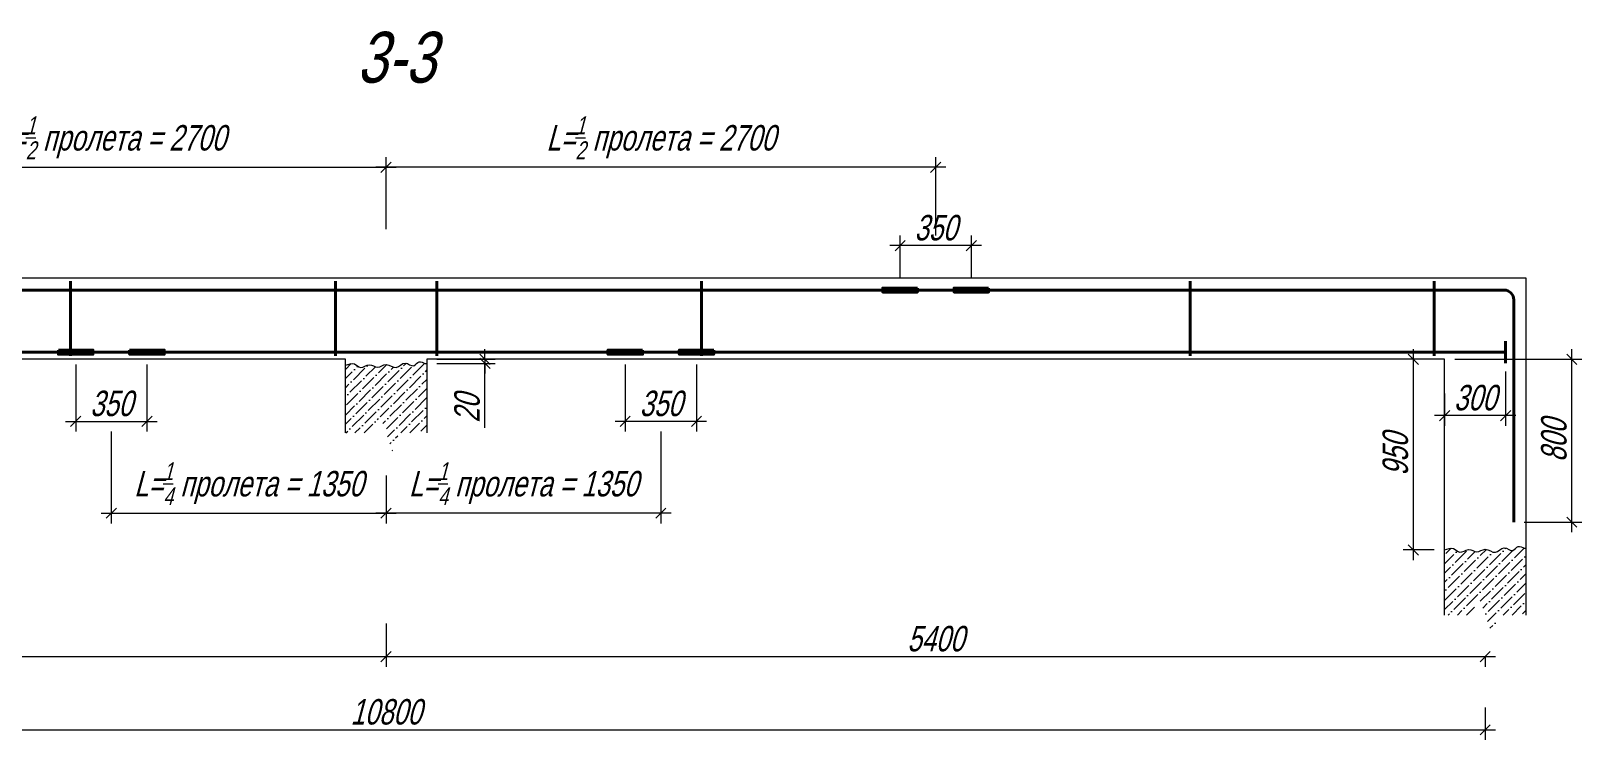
# Model space of a CAD drawing. Header units: millimetres. Extents: x 5929542 to 6152618, y 10240044 to 10382466.
# Drawn here: x 6138296 to 6145916, y 10270464 to 10273947 of the extents above; entities that cross this region are included whole.
import ezdxf

# ---------------------------------------------------------------- set-up
doc = ezdxf.new("R2010")
doc.units = ezdxf.units.MM
doc.header["$PDMODE"] = 35
doc.layers.get('Defpoints').update_dxf_attribs({"color": 253})
for name, color, linetype, lineweight in [('арматура', 7, 'Continuous', 40), ('Построения', 7, 'Continuous', 13), ('Размеры', 172, 'Continuous', 13), ('Текст', 134, 'Continuous', 13)]:
    doc.layers.add(name, color=color, linetype=linetype, lineweight=lineweight)
doc.styles.add('GOST 2.304', font='mipgost.ttf', dxfattribs={"width": 0.75, "oblique": 15})
doc.dimstyles.new('SPDS', dxfattribs={"dimtxt": 2.5, "dimasz": 1, "dimexe": 1, "dimexo": 1, "dimgap": 0.5, "dimtad": 1, "dimdec": 0, "dimrnd": 0.001, "dimtxsty": 'GOST 2.304', "dimblk": 'OBLIQUE', "dimcen": 2.5, "dimdle": 1, "dimclrd": 256, "dimclre": 256, "dimclrt": 256, "dimadec": 0, "dimazin": 2, "dimtfac": 0.75, "dimtdec": 0, "dimtmove": 1, "dimatfit": 3, "dimfxl": 1, "dimtolj": 1, "dimlwd": -1, "dimlwe": -1, "dimarcsym": 0})

# ---------------------------------------------------------------- blocks, each defined once
blk = doc.blocks.new('_Oblique')
at = {"color": 0, "linetype": 'ByBlock', "lineweight": -2}
blk.add_line((-0.5, -0.5), (0.5, 0.5), dxfattribs=at)
blk = doc.blocks.new('*D362')
at = {"layer": 'Defpoints', "color": 0, "ltscale": 100, "transparency": 16777216}
for p in [(6134639.6, 10270674.3), (6145440.3, 10270674.3), (6145440.3, 10270514.5)]:
    blk.add_point(p, dxfattribs=at)
at = {"layer": 'Размеры', "ltscale": 100, "transparency": 16777216}
for p, q in [((6134639.6, 10270624.3), (6134639.6, 10270464.5)), ((6145440.3, 10270624.3), (6145440.3, 10270464.5)), ((6134589.6, 10270514.5), (6145490.3, 10270514.5))]:
    blk.add_line(p, q, dxfattribs=at)
at = {"layer": 'Размеры', "ltscale": 100, "transparency": 16777216, "xscale": 50.00000000000001, "yscale": 50.00000000000001, "zscale": 50.00000000000001, "rotation": 180}
blk.add_blockref('_Oblique', (6134639.6, 10270514.5), dxfattribs=at)
at = {"layer": 'Размеры', "ltscale": 100, "transparency": 16777216, "xscale": 50.00000000000001, "yscale": 50.00000000000001, "zscale": 50.00000000000001}
blk.add_blockref('_Oblique', (6145440.3, 10270514.5), dxfattribs=at)
at = {"layer": 'Размеры', "ltscale": 100, "transparency": 16777216, "insert": (6140039.9, 10270602), "char_height": 125, "attachment_point": 5, "style": 'GOST 2.304'}
blk.add_mtext('\\A1;10800', dxfattribs=at)
blk = doc.blocks.new('*D363')
at = {"layer": 'Defpoints', "color": 0, "ltscale": 100, "transparency": 16777216}
for p in [(6134639.6, 10270998.6), (6140040.3, 10270998.6), (6140040.3, 10270874)]:
    blk.add_point(p, dxfattribs=at)
at = {"layer": 'Размеры', "ltscale": 100, "transparency": 16777216}
for p, q in [((6134639.6, 10270948.6), (6134639.6, 10270824)), ((6140040.3, 10270948.6), (6140040.3, 10270824)), ((6134589.6, 10270874), (6140090.3, 10270874))]:
    blk.add_line(p, q, dxfattribs=at)
at = {"layer": 'Размеры', "ltscale": 100, "transparency": 16777216, "xscale": 50.00000000000001, "yscale": 50.00000000000001, "zscale": 50.00000000000001, "rotation": 180}
blk.add_blockref('_Oblique', (6134639.6, 10270874), dxfattribs=at)
at = {"layer": 'Размеры', "ltscale": 100, "transparency": 16777216, "xscale": 50.00000000000001, "yscale": 50.00000000000001, "zscale": 50.00000000000001}
blk.add_blockref('_Oblique', (6140040.3, 10270874), dxfattribs=at)
at = {"layer": 'Размеры', "ltscale": 100, "transparency": 16777216, "insert": (6137339.9, 10270961.5), "char_height": 125, "attachment_point": 5, "style": 'GOST 2.304'}
blk.add_mtext('\\A1;5400', dxfattribs=at)
blk = doc.blocks.new('*D364')
at = {"layer": 'Defpoints', "color": 0, "ltscale": 100, "transparency": 16777216}
for p in [(6140040.3, 10271086), (6145440.3, 10270925.9), (6145440.3, 10270874)]:
    blk.add_point(p, dxfattribs=at)
at = {"layer": 'Размеры', "ltscale": 100, "transparency": 16777216}
for p, q in [((6140040.3, 10271036), (6140040.3, 10270824)), ((6145440.3, 10270875.9), (6145440.3, 10270824)), ((6139990.3, 10270874), (6145490.3, 10270874))]:
    blk.add_line(p, q, dxfattribs=at)
at = {"layer": 'Размеры', "ltscale": 100, "transparency": 16777216, "xscale": 50.00000000000001, "yscale": 50.00000000000001, "zscale": 50.00000000000001, "rotation": 180}
blk.add_blockref('_Oblique', (6140040.3, 10270874), dxfattribs=at)
at = {"layer": 'Размеры', "ltscale": 100, "transparency": 16777216, "xscale": 50.00000000000001, "yscale": 50.00000000000001, "zscale": 50.00000000000001}
blk.add_blockref('_Oblique', (6145440.3, 10270874), dxfattribs=at)
at = {"layer": 'Размеры', "ltscale": 100, "transparency": 16777216, "insert": (6142740.3, 10270961.5), "char_height": 125, "attachment_point": 5, "style": 'GOST 2.304'}
blk.add_mtext('\\A1;5400', dxfattribs=at)
blk = doc.blocks.new('*D365')
at = {"layer": 'Defpoints', "color": 0, "ltscale": 100, "transparency": 16777216}
for p in [(6140240.3, 10272334.7), (6140240.3, 10272314.7), (6140526.1, 10272314.7)]:
    blk.add_point(p, dxfattribs=at)
at = {"layer": 'Размеры', "ltscale": 100, "transparency": 16777216}
for p, q in [((6140290.3, 10272334.7), (6140576.1, 10272334.7)), ((6140526.1, 10272334.7), (6140526.1, 10272384.7)), ((6140526.1, 10272334.7), (6140526.1, 10272314.7)), ((6140526.1, 10272334.7), (6140526.1, 10272314.7)), ((6140290.3, 10272314.7), (6140576.1, 10272314.7)), ((6140526.1, 10272314.7), (6140526.1, 10272264.7)), ((6140526.1, 10271997.7), (6140526.1, 10272314.7))]:
    blk.add_line(p, q, dxfattribs=at)
at = {"layer": 'Размеры', "ltscale": 100, "transparency": 16777216, "xscale": 50.00000000000001, "yscale": 50.00000000000001, "zscale": 50.00000000000001}
for p, rotation in [((6140526.1, 10272334.7), 270), ((6140526.1, 10272314.7), 90)]:
    blk.add_blockref('_Oblique', p, dxfattribs=dict(at, rotation=rotation))
at = {"layer": 'Размеры', "ltscale": 100, "transparency": 16777216, "insert": (6140438.6, 10272093.1), "char_height": 125, "attachment_point": 5, "rotation": 90, "style": 'GOST 2.304'}
blk.add_mtext('\\A1;20', dxfattribs=at)
blk = doc.blocks.new('*D366')
at = {"layer": 'Defpoints', "color": 0, "ltscale": 100, "transparency": 16777216}
for p in [(6145240.3, 10272334.7), (6145086.8, 10271397.9), (6145240.3, 10271397.9)]:
    blk.add_point(p, dxfattribs=at)
at = {"layer": 'Размеры', "ltscale": 100, "transparency": 16777216}
for p, q in [((6145190.3, 10272334.7), (6145036.8, 10272334.7)), ((6145086.8, 10272384.7), (6145086.8, 10271347.9)), ((6145190.3, 10271397.9), (6145036.8, 10271397.9))]:
    blk.add_line(p, q, dxfattribs=at)
at = {"layer": 'Размеры', "ltscale": 100, "transparency": 16777216, "xscale": 50.00000000000001, "yscale": 50.00000000000001, "zscale": 50.00000000000001}
for p, rotation in [((6145086.8, 10272334.7), 90), ((6145086.8, 10271397.9), 270)]:
    blk.add_blockref('_Oblique', p, dxfattribs=dict(at, rotation=rotation))
at = {"layer": 'Размеры', "ltscale": 100, "transparency": 16777216, "insert": (6144999.3, 10271866.3), "char_height": 125, "attachment_point": 5, "rotation": 90, "style": 'GOST 2.304'}
blk.add_mtext('\\A1;950', dxfattribs=at)
blk = doc.blocks.new('*D369')
at = {"layer": 'Defpoints', "color": 0, "ltscale": 100, "transparency": 16777216}
for p in [(6140040.3, 10273277.8), (6137339.9, 10272892.9), (6140040.3, 10272923.2)]:
    blk.add_point(p, dxfattribs=at)
at = {"layer": 'Размеры', "ltscale": 100, "transparency": 16777216}
for p, q in [((6137339.9, 10272942.9), (6137339.9, 10273327.8)), ((6140040.3, 10272973.2), (6140040.3, 10273327.8)), ((6137289.9, 10273277.8), (6140090.3, 10273277.8))]:
    blk.add_line(p, q, dxfattribs=at)
at = {"layer": 'Размеры', "ltscale": 100, "transparency": 16777216, "xscale": 50.00000000000001, "yscale": 50.00000000000001, "zscale": 50.00000000000001, "rotation": 180}
blk.add_blockref('_Oblique', (6137339.9, 10273277.8), dxfattribs=at)
at = {"layer": 'Размеры', "ltscale": 100, "transparency": 16777216, "xscale": 50.00000000000001, "yscale": 50.00000000000001, "zscale": 50.00000000000001}
blk.add_blockref('_Oblique', (6140040.3, 10273277.8), dxfattribs=at)
at = {"layer": 'Размеры', "ltscale": 100, "transparency": 16777216, "insert": (6138690.1, 10273422.7), "char_height": 125, "attachment_point": 5, "style": 'GOST 2.304'}
blk.add_mtext('\\A1;\\A1;L={\\H0.7x;\\S1/2;} пролета = 2700', dxfattribs=at)
blk = doc.blocks.new('*D370')
at = {"layer": 'Defpoints', "color": 0, "ltscale": 100, "transparency": 16777216}
for p in [(6138515.3, 10272359.7), (6138865.3, 10272359.7), (6138865.3, 10272029.5)]:
    blk.add_point(p, dxfattribs=at)
at = {"layer": 'Размеры', "ltscale": 100, "transparency": 16777216}
for p, q in [((6138515.3, 10272309.7), (6138515.3, 10271979.5)), ((6138865.3, 10272309.7), (6138865.3, 10271979.5)), ((6138465.3, 10272029.5), (6138915.3, 10272029.5))]:
    blk.add_line(p, q, dxfattribs=at)
at = {"layer": 'Размеры', "ltscale": 100, "transparency": 16777216, "xscale": 50.00000000000001, "yscale": 50.00000000000001, "zscale": 50.00000000000001, "rotation": 180}
blk.add_blockref('_Oblique', (6138515.3, 10272029.5), dxfattribs=at)
at = {"layer": 'Размеры', "ltscale": 100, "transparency": 16777216, "xscale": 50.00000000000001, "yscale": 50.00000000000001, "zscale": 50.00000000000001}
blk.add_blockref('_Oblique', (6138865.3, 10272029.5), dxfattribs=at)
at = {"layer": 'Размеры', "ltscale": 100, "transparency": 16777216, "insert": (6138690.3, 10272117), "char_height": 125, "attachment_point": 5, "style": 'GOST 2.304'}
blk.add_mtext('\\A1;350', dxfattribs=at)
blk = doc.blocks.new('*D371')
at = {"layer": 'Defpoints', "color": 0, "ltscale": 50, "transparency": 16777216}
for p in [(6138690.3, 10272029.5), (6140040.3, 10271813.9), (6140040.3, 10271578.7)]:
    blk.add_point(p, dxfattribs=at)
at = {"layer": 'Размеры', "ltscale": 50, "transparency": 16777216}
for p, q in [((6138690.3, 10271979.5), (6138690.3, 10271528.7)), ((6140040.3, 10271763.9), (6140040.3, 10271528.7)), ((6138640.3, 10271578.7), (6140090.3, 10271578.7))]:
    blk.add_line(p, q, dxfattribs=at)
at = {"layer": 'Размеры', "ltscale": 50, "transparency": 16777216, "xscale": 50.00000000000001, "yscale": 50.00000000000001, "zscale": 50.00000000000001, "rotation": 180}
blk.add_blockref('_Oblique', (6138690.3, 10271578.7), dxfattribs=at)
at = {"layer": 'Размеры', "ltscale": 50, "transparency": 16777216, "xscale": 50.00000000000001, "yscale": 50.00000000000001, "zscale": 50.00000000000001}
blk.add_blockref('_Oblique', (6140040.3, 10271578.7), dxfattribs=at)
at = {"layer": 'Размеры', "ltscale": 50, "transparency": 16777216, "insert": (6139365.3, 10271723.6), "char_height": 125, "attachment_point": 5, "style": 'GOST 2.304'}
blk.add_mtext('\\A1;\\A1;L={\\H0.7x;\\S1/4;} пролета = 1350', dxfattribs=at)
blk = doc.blocks.new('*D372')
at = {"layer": 'Defpoints', "color": 0, "ltscale": 100, "transparency": 16777216}
for p in [(6142565.7, 10272892.9), (6142565.7, 10272684.7), (6142915.7, 10272684.7)]:
    blk.add_point(p, dxfattribs=at)
at = {"layer": 'Размеры', "ltscale": 100, "transparency": 16777216}
for p, q in [((6142565.7, 10272734.7), (6142565.7, 10272942.9)), ((6142915.7, 10272734.7), (6142915.7, 10272942.9)), ((6142965.7, 10272892.9), (6142515.7, 10272892.9))]:
    blk.add_line(p, q, dxfattribs=at)
at = {"layer": 'Размеры', "ltscale": 100, "transparency": 16777216, "xscale": 50.00000000000001, "yscale": 50.00000000000001, "zscale": 50.00000000000001, "rotation": 180}
blk.add_blockref('_Oblique', (6142565.7, 10272892.9), dxfattribs=at)
at = {"layer": 'Размеры', "ltscale": 100, "transparency": 16777216, "xscale": 50.00000000000001, "yscale": 50.00000000000001, "zscale": 50.00000000000001}
blk.add_blockref('_Oblique', (6142915.7, 10272892.9), dxfattribs=at)
at = {"layer": 'Размеры', "ltscale": 100, "transparency": 16777216, "insert": (6142740.7, 10272980.4), "char_height": 125, "attachment_point": 5, "style": 'GOST 2.304'}
blk.add_mtext('\\A1;350', dxfattribs=at)
blk = doc.blocks.new('*D373')
at = {"layer": 'Defpoints', "color": 0, "ltscale": 100, "transparency": 16777216}
for p in [(6140040.3, 10273277.8), (6140040.3, 10272923.2), (6142740.7, 10272892.9)]:
    blk.add_point(p, dxfattribs=at)
at = {"layer": 'Размеры', "ltscale": 100, "transparency": 16777216}
for p, q in [((6140040.3, 10272973.2), (6140040.3, 10273327.8)), ((6142740.7, 10272942.9), (6142740.7, 10273327.8)), ((6142790.7, 10273277.8), (6139990.3, 10273277.8))]:
    blk.add_line(p, q, dxfattribs=at)
at = {"layer": 'Размеры', "ltscale": 100, "transparency": 16777216, "xscale": 50.00000000000001, "yscale": 50.00000000000001, "zscale": 50.00000000000001, "rotation": 180}
blk.add_blockref('_Oblique', (6140040.3, 10273277.8), dxfattribs=at)
at = {"layer": 'Размеры', "ltscale": 100, "transparency": 16777216, "xscale": 50.00000000000001, "yscale": 50.00000000000001, "zscale": 50.00000000000001}
blk.add_blockref('_Oblique', (6142740.7, 10273277.8), dxfattribs=at)
at = {"layer": 'Размеры', "ltscale": 100, "transparency": 16777216, "insert": (6141390.5, 10273422.7), "char_height": 125, "attachment_point": 5, "style": 'GOST 2.304'}
blk.add_mtext('\\A1;\\A1;L={\\H0.7x;\\S1/2;} пролета = 2700', dxfattribs=at)
blk = doc.blocks.new('*D374')
at = {"layer": 'Defpoints', "color": 0, "ltscale": 100, "transparency": 16777216}
for p in [(6141215.3, 10272359.7), (6141565.3, 10272359.7), (6141215.3, 10272029.5)]:
    blk.add_point(p, dxfattribs=at)
at = {"layer": 'Размеры', "ltscale": 100, "transparency": 16777216}
for p, q in [((6141215.3, 10272309.7), (6141215.3, 10271979.5)), ((6141565.3, 10272309.7), (6141565.3, 10271979.5)), ((6141615.3, 10272029.5), (6141165.3, 10272029.5))]:
    blk.add_line(p, q, dxfattribs=at)
at = {"layer": 'Размеры', "ltscale": 100, "transparency": 16777216, "xscale": 50.00000000000001, "yscale": 50.00000000000001, "zscale": 50.00000000000001, "rotation": 180}
blk.add_blockref('_Oblique', (6141215.3, 10272029.5), dxfattribs=at)
at = {"layer": 'Размеры', "ltscale": 100, "transparency": 16777216, "xscale": 50.00000000000001, "yscale": 50.00000000000001, "zscale": 50.00000000000001}
blk.add_blockref('_Oblique', (6141565.3, 10272029.5), dxfattribs=at)
at = {"layer": 'Размеры', "ltscale": 100, "transparency": 16777216, "insert": (6141390.3, 10272117), "char_height": 125, "attachment_point": 5, "style": 'GOST 2.304'}
blk.add_mtext('\\A1;350', dxfattribs=at)
blk = doc.blocks.new('*D375')
at = {"layer": 'Defpoints', "color": 0, "ltscale": 50, "transparency": 16777216}
for p in [(6141390.3, 10272029.5), (6140040.3, 10271813.9), (6140040.3, 10271578.7)]:
    blk.add_point(p, dxfattribs=at)
at = {"layer": 'Размеры', "ltscale": 50, "transparency": 16777216}
for p, q in [((6141390.3, 10271979.5), (6141390.3, 10271528.7)), ((6140040.3, 10271763.9), (6140040.3, 10271528.7)), ((6141440.3, 10271578.7), (6139990.3, 10271578.7))]:
    blk.add_line(p, q, dxfattribs=at)
at = {"layer": 'Размеры', "ltscale": 50, "transparency": 16777216, "xscale": 50.00000000000001, "yscale": 50.00000000000001, "zscale": 50.00000000000001, "rotation": 180}
blk.add_blockref('_Oblique', (6140040.3, 10271578.7), dxfattribs=at)
at = {"layer": 'Размеры', "ltscale": 50, "transparency": 16777216, "xscale": 50.00000000000001, "yscale": 50.00000000000001, "zscale": 50.00000000000001}
blk.add_blockref('_Oblique', (6141390.3, 10271578.7), dxfattribs=at)
at = {"layer": 'Размеры', "ltscale": 50, "transparency": 16777216, "insert": (6140715.3, 10271723.6), "char_height": 125, "attachment_point": 5, "style": 'GOST 2.304'}
blk.add_mtext('\\A1;\\A1;L={\\H0.7x;\\S1/4;} пролета = 1350', dxfattribs=at)
blk = doc.blocks.new('*D651')
at = {"layer": 'Defpoints', "color": 0, "ltscale": 100, "transparency": 16777216}
for p in [(6145540.5, 10272324.7), (6145241, 10272216.1), (6145241, 10272058)]:
    blk.add_point(p, dxfattribs=at)
at = {"layer": 'Размеры', "ltscale": 100, "transparency": 16777216}
for p, q in [((6145540.5, 10272274.7), (6145540.5, 10272008)), ((6145241, 10272166.1), (6145241, 10272008)), ((6145590.5, 10272058), (6145191, 10272058))]:
    blk.add_line(p, q, dxfattribs=at)
at = {"layer": 'Размеры', "ltscale": 100, "transparency": 16777216, "xscale": 50.00000000000001, "yscale": 50.00000000000001, "zscale": 50.00000000000001, "rotation": 180}
blk.add_blockref('_Oblique', (6145241, 10272058), dxfattribs=at)
at = {"layer": 'Размеры', "ltscale": 100, "transparency": 16777216, "xscale": 50.00000000000001, "yscale": 50.00000000000001, "zscale": 50.00000000000001}
blk.add_blockref('_Oblique', (6145540.5, 10272058), dxfattribs=at)
at = {"layer": 'Размеры', "ltscale": 100, "transparency": 16777216, "insert": (6145390.8, 10272145.5), "char_height": 125, "attachment_point": 5, "style": 'GOST 2.304'}
blk.add_mtext('\\A1;300', dxfattribs=at)
blk = doc.blocks.new('*D652')
at = {"layer": 'Defpoints', "color": 0, "ltscale": 100, "transparency": 16777216}
for p in [(6145241, 10272334.7), (6145865.8, 10272334.7), (6145581, 10271534.7)]:
    blk.add_point(p, dxfattribs=at)
at = {"layer": 'Размеры', "ltscale": 100, "transparency": 16777216}
for p, q in [((6145291, 10272334.7), (6145915.8, 10272334.7)), ((6145865.8, 10271484.7), (6145865.8, 10272384.7)), ((6145631, 10271534.7), (6145915.8, 10271534.7))]:
    blk.add_line(p, q, dxfattribs=at)
at = {"layer": 'Размеры', "ltscale": 100, "transparency": 16777216, "xscale": 50.00000000000001, "yscale": 50.00000000000001, "zscale": 50.00000000000001}
for p, rotation in [((6145865.8, 10272334.7), 90), ((6145865.8, 10271534.7), 270)]:
    blk.add_blockref('_Oblique', p, dxfattribs=dict(at, rotation=rotation))
at = {"layer": 'Размеры', "ltscale": 100, "transparency": 16777216, "insert": (6145778.3, 10271934.7), "char_height": 125, "attachment_point": 5, "rotation": 90, "style": 'GOST 2.304'}
blk.add_mtext('\\A1;800', dxfattribs=at)

msp = doc.modelspace()

# ---------------------------------------------------------------- hatches: boundary and pattern name
at = {"layer": 'Построения', "ltscale": 100}
h = msp.add_hatch(dxfattribs=at)
h.set_pattern_fill('ANSI36', color=256, scale=10)
edge = h.paths.add_edge_path()
edge.add_spline(control_points=[(6140240.30169, 10272314.73049), (6140237.62383, 10272314.56097), (6140224.69928, 10272313.74275), (6140200.20677, 10272333.97527), (6140175.51994, 10272286.71098), (6140130.62514, 10272334.6851), (6140090.98573, 10272274.77585), (6140042.78734, 10272323.91357), (6139999.4855, 10272283.74541), (6139957.83375, 10272321.04434), (6139916.76744, 10272280.90129), (6139883.07775, 10272322.17441), (6139855.68292, 10272311.41399), (6139840.30169, 10272305.37239)], knot_values=[0, 0, 0, 0, 8.051882308, 38.8620404334, 71.2918146394, 115.7714588488, 164.6618514314, 217.0168316465, 260.3445665495, 302.0858480633, 348.0870173524, 383.0098753833, 427.7222138427, 427.7222138427, 427.7222138427, 427.7222138427], degree=3, periodic=0)
edge.add_line((6139840.30169, 10272305.37239), (6139840.30169, 10271972.82191))
edge.add_line((6139840.30169, 10271972.82191), (6139977.80169, 10271972.82191))
edge.add_line((6139977.80169, 10271972.82191), (6140009.05169, 10272060.32191))
edge.add_line((6140009.05169, 10272060.32191), (6140071.55169, 10271885.32191))
edge.add_line((6140071.55169, 10271885.32191), (6140102.80169, 10271972.82191))
edge.add_line((6140102.80169, 10271972.82191), (6140240.30169, 10271972.82191))
edge.add_line((6140240.30169, 10271972.82191), (6140240.30169, 10272314.73049))
h = msp.add_hatch(dxfattribs=at)
h.set_pattern_fill('ANSI36', color=256, scale=10)
h.set_pattern_definition([(45, (10800.704, 0), (16.83798023, 61.73926083), [79.375, -15.875, 0, -15.875])])
edge = h.paths.add_edge_path()
edge.add_spline(control_points=[(6145640.30169, 10271407.25807), (6145637.62383, 10271407.08854), (6145624.69928, 10271406.27033), (6145600.20677, 10271426.50284), (6145575.51994, 10271379.23855), (6145530.62514, 10271427.21267), (6145490.98573, 10271367.30342), (6145442.78734, 10271416.44114), (6145399.4855, 10271376.27298), (6145357.83375, 10271413.57191), (6145316.76744, 10271373.42886), (6145283.07775, 10271414.70199), (6145255.68292, 10271403.94156), (6145240.30169, 10271397.89996)], knot_values=[0, 0, 0, 0, 8.051882308, 38.8620404334, 71.2918146394, 115.7714588488, 164.6618514314, 217.0168316465, 260.3445665495, 302.0858480633, 348.0870173524, 383.0098753833, 427.7222138427, 427.7222138427, 427.7222138427, 427.7222138427], degree=3, periodic=0)
edge.add_line((6145240.30169, 10271397.89996), (6145240.30169, 10271078.10513))
edge.add_line((6145240.30169, 10271078.10513), (6145377.80169, 10271078.10513))
edge.add_line((6145377.80169, 10271078.10513), (6145409.05169, 10271165.60513))
edge.add_line((6145409.05169, 10271165.60513), (6145471.55169, 10270990.60513))
edge.add_line((6145471.55169, 10270990.60513), (6145502.80169, 10271078.10513))
edge.add_line((6145502.80169, 10271078.10513), (6145640.30169, 10271078.10513))
edge.add_line((6145640.30169, 10271078.10513), (6145640.30169, 10271407.25807))

# ---------------------------------------------------------------- linework, layer by layer
at = {"layer": 'арматура', "ltscale": 100}
for p, q in [((6138490.30169, 10272717.71537), (6138490.30169, 10272351.74561)), ((6139791.0053, 10272717.71537), (6139791.0053, 10272351.74561)), ((6140289.59807, 10272717.71537), (6140289.59807, 10272351.74561)), ((6141590.30169, 10272717.71537), (6141590.30169, 10272351.74561)), ((6143990.30169, 10272717.71537), (6143990.30169, 10272351.74561)), ((6145190.30169, 10272717.71537), (6145190.30169, 10272351.74561)), ((6145540.54685, 10272315.17335), (6145540.54685, 10272424.28763))]:
    msp.add_line(p, q, dxfattribs=at)
at = {"layer": 'арматура', "ltscale": 10}
for p, q in [((6145533.0053, 10272674.72799), (6134547.59807, 10272674.72799)), ((6145581.0053, 10272626.72799), (6145581.0053, 10271534.73049)), ((6145540.54685, 10272369.73049), (6134540.05653, 10272369.87915))]:
    msp.add_line(p, q, dxfattribs=at)
for points in [[(6142650.65349, 10272684.72799), (6142480.65349, 10272684.72799), (6142480.65349, 10272664.72799), (6142650.65349, 10272664.72799)], [(6143000.65349, 10272684.72799), (6142830.65349, 10272684.72799), (6142830.65349, 10272664.72799), (6143000.65349, 10272664.72799)], [(6138430.30169, 10272379.73049), (6138600.30169, 10272379.73049), (6138600.30169, 10272359.73049), (6138430.30169, 10272359.73049)], [(6138780.30169, 10272379.73049), (6138950.30169, 10272379.73049), (6138950.30169, 10272359.73049), (6138780.30169, 10272359.73049)], [(6141300.30169, 10272379.73049), (6141130.30169, 10272379.73049), (6141130.30169, 10272359.73049), (6141300.30169, 10272359.73049)], [(6141650.30169, 10272379.73049), (6141480.30169, 10272379.73049), (6141480.30169, 10272359.73049), (6141650.30169, 10272359.73049)]]:
    msp.add_lwpolyline(points, close=True, dxfattribs=at)
msp.add_arc((6145533.0053, 10272626.72799), 48, 0, 90, dxfattribs=at)
at = {"layer": 'Построения', "ltscale": 100}
for points in [[(6134839.59807, 10272734.73049), (6145640.30169, 10272734.73049), (6145640.30169, 10272334.73049)], [(6139840.30169, 10272734.73049), (6139840.30169, 10272734.73049), (6140240.30169, 10272734.73049)], [(6145240.30169, 10272734.73049), (6145240.30169, 10272734.73049), (6145640.30169, 10272734.73049)], [(6139840.30169, 10272334.73049), (6134839.59807, 10272334.73049)], [(6139840.30169, 10271972.82191), (6139840.30169, 10272334.73049)], [(6140240.30169, 10272334.73049), (6140240.30169, 10271972.82191)], [(6145240.30169, 10272334.73049), (6140240.30169, 10272334.73049)], [(6145240.30169, 10271078.10513), (6145240.30169, 10272334.73049)], [(6145640.30169, 10272334.73049), (6145640.30169, 10271078.10513)]]:
    msp.add_lwpolyline(points, dxfattribs=at)
for points in [[(6139840.30169, 10272305.37239), (6139884.54116, 10272311.85793), (6139914.80096, 10272294.42375), (6139958.84986, 10272307.68278), (6139998.92635, 10272296.0119), (6140040.30169, 10272308.8717), (6140090.47931, 10272293.93014), (6140133.99734, 10272316.21133), (6140176.53529, 10272303.21283), (6140202.48004, 10272322.66945), (6140232.24981, 10272314.73049), (6140240.30169, 10272314.73049)], [(6145240.30169, 10271397.89996), (6145284.54116, 10271404.38551), (6145314.80096, 10271386.95133), (6145358.84986, 10271400.21035), (6145398.92635, 10271388.53947), (6145440.30169, 10271401.39927), (6145490.47931, 10271386.45771), (6145533.99734, 10271408.73891), (6145576.53529, 10271395.7404), (6145602.48004, 10271415.19703), (6145632.24981, 10271407.25807), (6145640.30169, 10271407.25807)]]:
    msp.add_spline(points, degree=3, dxfattribs=at)

# ---------------------------------------------------------------- texts
at = {"layer": 'Текст', "ltscale": 50, "style": 'GOST 2.304', "oblique": 15, "width": 0.8}
msp.add_text('3-3', height=250, dxfattribs=at).set_placement((6139895.59668, 10273693.55669))

# ---------------------------------------------------------------- dimensions: what is measured, and where the dimension line sits
at = {"layer": 'Размеры', "ltscale": 100}
dim = msp.add_linear_dim(base=(6140040.30169, 10273277.8318), p1=(6137339.94988, 10272892.8866), p2=(6140040.30169, 10272923.17852), text='\\A1;L={\\H0.7x;\\S1/2;} пролета = 2700', dimstyle='SPDS', override={"dimscale": 50, "dimlfac": 1, "dimrnd": 5, "dimtxsty": 'GOST 2.304', "dimtolj": 1}, dxfattribs=at)
dim.commit()
dim.dimension.update_dxf_attribs({"geometry": '*D369', "text_midpoint": (6138690.12578, 10273422.72763)})
for base, p1, p2, angle, text, override, picture, middle in [((6140040.30169, 10273277.8318), (6142740.65349, 10272892.8866), (6140040.30169, 10272923.17852), 180, '\\A1;L={\\H0.7x;\\S1/2;} пролета = 2700', {"dimscale": 50, "dimlfac": 1, "dimrnd": 5, "dimtxsty": 'GOST 2.304', "dimtolj": 1}, '*D373', (6141390.47759, 10273422.72763)), ((6145086.77327, 10271397.89996), (6145240.30169, 10272334.73049), (6145240.30169, 10271397.89996), 90, '950', {"dimscale": 50, "dimrnd": 5}, '*D366', (6144999.27327, 10271866.31523))]:
    dim = msp.add_linear_dim(base=base, p1=p1, p2=p2, angle=angle, text=text, dimstyle='SPDS', override=override, dxfattribs=at)
    dim.commit()
    dim.dimension.update_dxf_attribs({"geometry": picture, "text_midpoint": middle})
for base, p1, p2, angle, picture, middle in [((6142565.65349, 10272892.8866), (6142915.65349, 10272684.72799), (6142565.65349, 10272684.72799), 180, '*D372', (6142740.65349, 10272980.3866)), ((6141215.30169, 10272029.53756), (6141565.30169, 10272359.73049), (6141215.30169, 10272359.73049), 180, '*D374', (6141390.30169, 10272117.03756)), ((6145241.0053, 10272057.96287), (6145540.54685, 10272324.73791), (6145241.0053, 10272216.11476), 180, '*D651', (6145390.77607, 10272145.46287)), ((6145865.79094, 10272334.73049), (6145581.0053, 10271534.73049), (6145241.0053, 10272334.73049), 90, '*D652', (6145778.29094, 10271934.73049))]:
    dim = msp.add_linear_dim(base=base, p1=p1, p2=p2, angle=angle, dimstyle='SPDS', override={"dimscale": 50, "dimrnd": 5}, dxfattribs=at)
    dim.commit()
    dim.dimension.update_dxf_attribs({"geometry": picture, "text_midpoint": middle})
for base, p1, p2, override, picture, middle in [((6138865.30169, 10272029.53756), (6138515.30169, 10272359.73049), (6138865.30169, 10272359.73049), {"dimscale": 50, "dimrnd": 5}, '*D370', (6138690.30169, 10272117.03756)), ((6140040.30169, 10270874.01951), (6134639.59807, 10270998.58968), (6140040.30169, 10270998.58968), {"dimscale": 50, "dimlfac": 1, "dimrnd": 5, "dimtxsty": 'GOST 2.304', "dimtolj": 1}, '*D363', (6137339.94988, 10270961.51951)), ((6145440.30169, 10270874.01951), (6140040.30169, 10271086.02494), (6145440.30169, 10270925.92089), {"dimscale": 50, "dimlfac": 1, "dimrnd": 5, "dimtxsty": 'GOST 2.304', "dimtolj": 1}, '*D364', (6142740.30169, 10270961.51951)), ((6145440.30169, 10270514.47949), (6134639.59807, 10270674.25019), (6145440.30169, 10270674.25019), {"dimscale": 50, "dimlfac": 1, "dimrnd": 5, "dimtxsty": 'GOST 2.304', "dimtolj": 1}, '*D362', (6140039.94988, 10270601.97949))]:
    dim = msp.add_linear_dim(base=base, p1=p1, p2=p2, dimstyle='SPDS', override=override, dxfattribs=at)
    dim.commit()
    dim.dimension.update_dxf_attribs({"geometry": picture, "text_midpoint": middle})
dim = msp.add_linear_dim(base=(6140526.14643, 10272314.73049), p1=(6140240.30169, 10272334.73049), p2=(6140240.30169, 10272314.73049), angle=90, dimstyle='SPDS', override={"dimscale": 50, "dimrnd": 5}, dxfattribs=at)
dim.commit()
dim.dimension.update_dxf_attribs({"geometry": '*D365', "text_midpoint": (6140477.42856, 10272093.06637), "dimtype": 160})
at = {"layer": 'Размеры', "ltscale": 50}
dim = msp.add_linear_dim(base=(6140040.30169, 10271578.6683), p1=(6138690.30169, 10272029.53756), p2=(6140040.30169, 10271813.93985), text='\\A1;L={\\H0.7x;\\S1/4;} пролета = 1350', dimstyle='SPDS', override={"dimscale": 50, "dimlfac": 1, "dimrnd": 5, "dimtxsty": 'GOST 2.304', "dimtolj": 1}, dxfattribs=at)
dim.commit()
dim.dimension.update_dxf_attribs({"geometry": '*D371', "text_midpoint": (6139365.30169, 10271723.56414)})
dim = msp.add_linear_dim(base=(6140040.30169, 10271578.6683), p1=(6141390.30169, 10272029.53756), p2=(6140040.30169, 10271813.93985), angle=180, text='\\A1;L={\\H0.7x;\\S1/4;} пролета = 1350', dimstyle='SPDS', override={"dimscale": 50, "dimlfac": 1, "dimrnd": 5, "dimtxsty": 'GOST 2.304', "dimtolj": 1}, dxfattribs=at)
dim.commit()
dim.dimension.update_dxf_attribs({"geometry": '*D375', "text_midpoint": (6140715.30169, 10271723.56414)})

doc.saveas('drawing.dxf')
